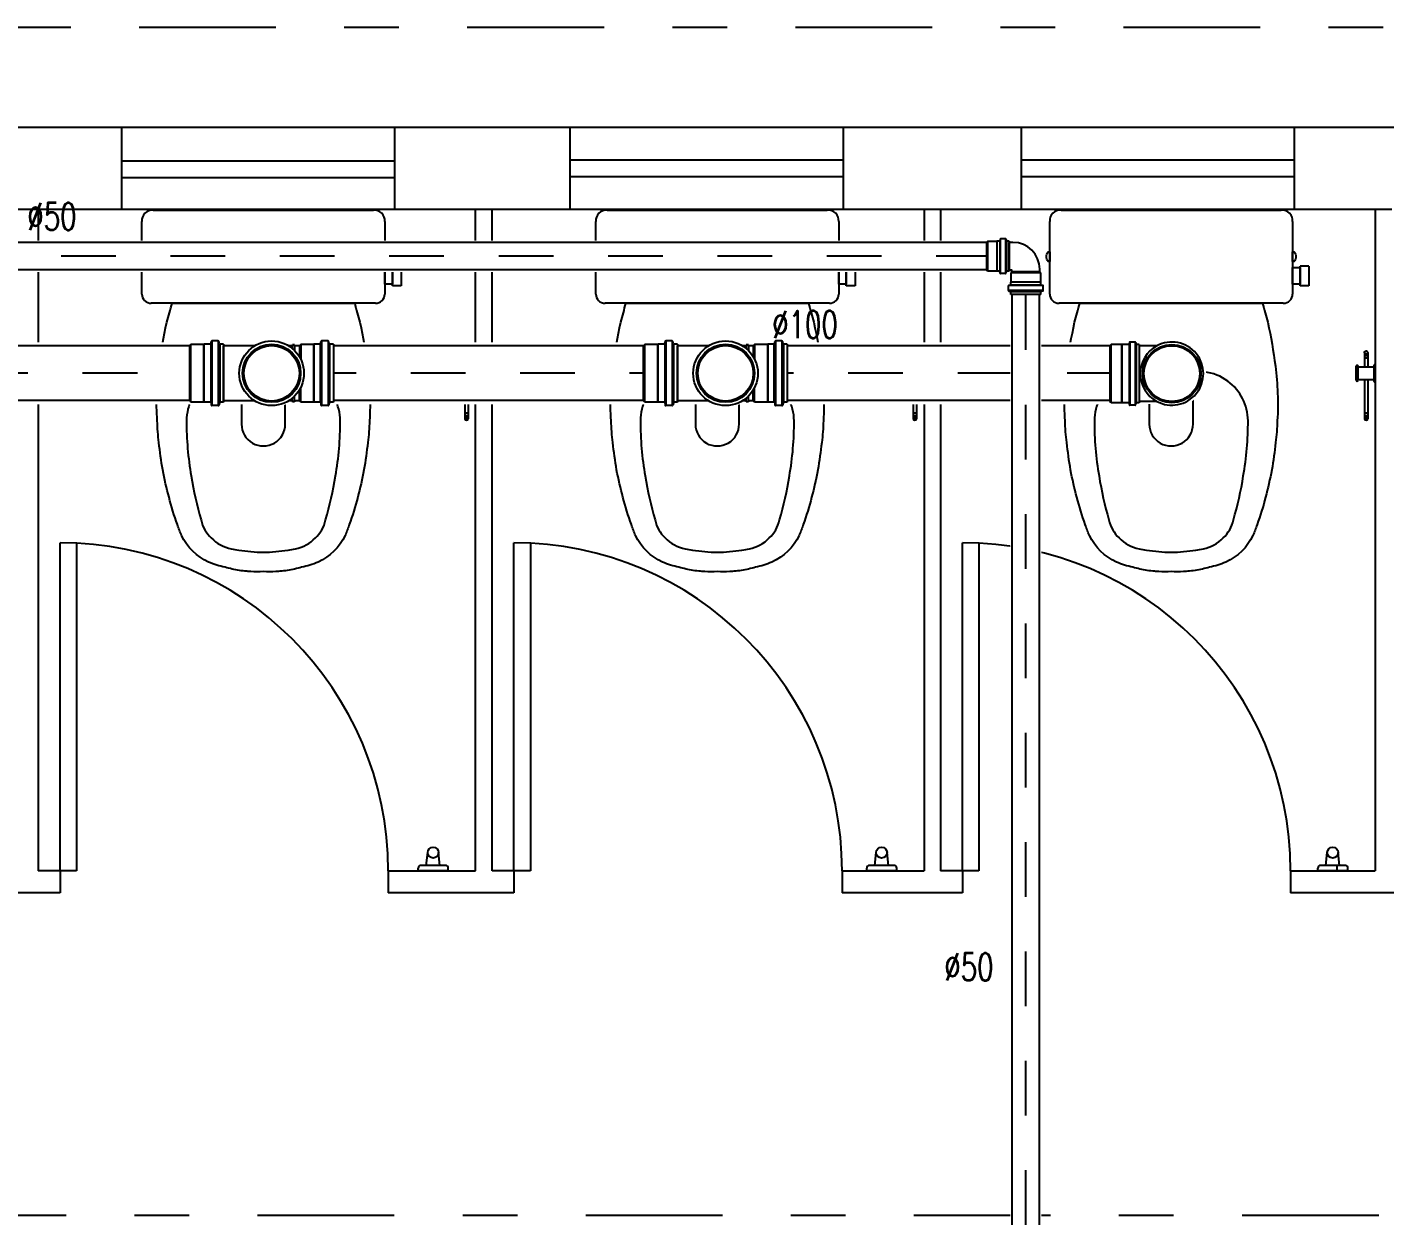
# Model space of a CAD drawing. Header units: inches. Extents: x 542787 to 543192, y 9574025 to 9574373.
# Drawn here: x 542830.586 to 542833.069, y 9574197.291 to 9574199.482 of the extents above; entities that cross this region are included whole.
import ezdxf
from ezdxf.enums import TextEntityAlignment as Align

# ---------------------------------------------------------------- set-up
doc = ezdxf.new("R2010")
doc.units = ezdxf.units.IN
doc.header["$MEASUREMENT"] = 0
for name, pattern in [('DASHDOT', [1, 0.5, -0.25, 0, -0.25]), ('DASHDOT2', [0.5, 0.25, -0.125, 0, -0.125]), ('HIDDEN2', [4.7625, 3.175, -1.5875])]:
    doc.linetypes.add(name, pattern=pattern)
for name, color, linetype in [('CERCADURA', 7, 'Continuous'), ('EIXO', 8, 'Continuous'), ('I-ARQ', 8, 'Continuous'), ('I-ESGOTO', 6, 'Continuous'), ('I-NORMO_INST', 4, 'Continuous'), ('TINTERNO', 8, 'Continuous')]:
    doc.layers.add(name, color=color, linetype=linetype)
doc.styles.add('125', font='ROMANS.SHX', dxfattribs={"width": 0.7, "height": 0.25})
doc.styles.add('25', font='ROMANS.SHX', dxfattribs={"width": 0.7, "height": 0.05})

# ---------------------------------------------------------------- blocks, each defined once
blk = doc.blocks.new('*U292')
at = {"color": 2}
blk.add_wipeout([(0, 0.0569), (4.7969, 0.0569), (4.7969, -0.0569), (0, -0.0569)], dxfattribs=at)
for p, q in [((0, 0.05), (4.7969, 0.05)), ((0, -0.05), (4.7969, -0.05))]:
    blk.add_line(p, q)
at = {"layer": 'EIXO', "linetype": 'DASHDOT', "ltscale": 0.01}
blk.add_line((0, 0), (4.7969, 0), dxfattribs=at)
blk = doc.blocks.new('*U165')
at = {"color": 2}
blk.add_wipeout([(0, 0.0285), (4.1149, 0.0285), (4.1149, -0.0285), (0, -0.0285)], dxfattribs=at)
for p, q in [((0, 0.025), (4.1149, 0.025)), ((0, -0.025), (4.1149, -0.025))]:
    blk.add_line(p, q)
at = {"layer": 'EIXO', "linetype": 'DASHDOT', "ltscale": 0.01}
blk.add_line((0, 0), (4.1149, 0), dxfattribs=at)
blk = doc.blocks.new('J90100')
at = {"color": 1, "style": '25'}
for tag, flags, p in [('MARCA', 1, (0, -0.1877)), ('QUANT.', 3, (0, -0.2718))]:
    blk.add_attdef(tag, text='', height=0.05, dxfattribs=dict(at, flags=flags)).set_placement(p, align=Align.CENTER)
at = {"color": 2}
blk.add_wipeout([(0.0824, 0.0627), (0.0824, 0.0583), (0.093, 0.0583), (0.0932, 0.058), (0.113, 0.058), (0.1131, 0.0529), (0.1131, -0.0529), (0.113, -0.058), (0.0932, -0.058), (0.093, -0.0583), (0.0824, -0.0583), (0.0824, -0.0627), (0.0614, -0.0627), (0.0614, -0.0583), (0.055, -0.0583), (0.055, -0.0558), (0.0285, -0.0558), (0.0221, -0.0586), (0.016, -0.0606), (0.0052, -0.0624), (-0.0047, -0.0625), (-0.0124, -0.0614), (-0.0226, -0.0584), (-0.0345, -0.0523), (-0.0422, -0.0463), (-0.0467, -0.0418), (-0.0518, -0.0353), (-0.0551, -0.0298), (-0.0582, -0.0233), (-0.0609, -0.0148), (-0.0622, -0.0077), (-0.0627, 0), (-0.0622, 0.0078), (-0.0608, 0.0151), (-0.0589, 0.0215), (-0.0557, 0.0287), (-0.0513, 0.0359), (-0.0444, 0.0442), (-0.0357, 0.0515), (-0.0297, 0.0551), (-0.0226, 0.0584), (-0.0159, 0.0606), (-0.0058, 0.0624), (0.0025, 0.0626), (0.0119, 0.0615), (0.0208, 0.0591), (0.0285, 0.0558), (0.055, 0.0558), (0.055, 0.0583), (0.0614, 0.0583), (0.0614, 0.0627)], dxfattribs=at)
for p, q in [((0.0273, 0.0508), (0.06, 0.0508)), ((0.06, -0.0533), (0.06, 0.0533)), ((0.06, 0.0533), (0.0644, 0.0533)), ((0.0662, 0.0569), (0.0654, 0.054)), ((0.0672, 0.0577), (0.0766, 0.0577)), ((0.0672, -0.0567), (0.0672, 0.0567)), ((0.0766, -0.0567), (0.0766, 0.0567)), ((0.0776, 0.0567), (0.0778, 0.0542)), ((0.0788, 0.0533), (0.0909, 0.0533)), ((0.0909, 0.0533), (0.0912, 0.053)), ((0.1109, 0.053), (0.0912, 0.053)), ((0.1109, 0.053), (0.1131, 0.0508)), ((0.1131, -0.0508), (0.1131, 0.0508)), ((0.0273, -0.0508), (0.06, -0.0508)), ((0.06, -0.0533), (0.0644, -0.0533)), ((0.0662, -0.0569), (0.0654, -0.054)), ((0.0672, -0.0577), (0.0766, -0.0577)), ((0.0776, -0.0567), (0.0778, -0.0542)), ((0.0788, -0.0533), (0.0909, -0.0533)), ((0.0909, -0.0533), (0.0912, -0.053)), ((0.0912, -0.053), (0.1109, -0.053)), ((0.1109, -0.053), (0.1131, -0.0508))]:
    blk.add_line(p, q)
blk.add_circle((0, 0), 0.0533)
for centre, radius, start, end in [((0, 0), 0.0577, 61.785, 298.215), ((0, 0), 0.0577, 298.215, 61.785), ((0.0644, 0.0543), 0.001, 270, 345), ((0.0672, 0.0567), 0.001, 90, 165), ((0.0766, 0.0567), 0.001, 5, 90), ((0.0788, 0.0543), 0.001, 185, 270), ((0.0644, -0.0543), 0.001, 15, 90), ((0.0672, -0.0567), 0.001, 195, 270), ((0.0766, -0.0567), 0.001, 270, 355), ((0.0788, -0.0543), 0.001, 90, 175)]:
    blk.add_arc(centre, radius, start, end)
at = {"layer": 'TINTERNO'}
for p, q in [((0.06, -0.0508), (0.06, 0.0508)), ((0.0652, -0.0533), (0.0652, 0.0533)), ((0.0779, -0.0533), (0.0779, 0.0533)), ((0.0909, 0.0533), (0.0909, -0.0533)), ((0.0912, 0.053), (0.0912, -0.053)), ((0.1109, 0.053), (0.1109, -0.053))]:
    blk.add_line(p, q, dxfattribs=at)
blk.add_circle((0, 0), 0.0511, dxfattribs=at)
at = {"color": 1, "style": '25', "flags": 1}
blk.add_attdef('DESCRICAO', text='', height=0.05, dxfattribs=at).set_placement((0, -0.1085), align=Align.CENTER)
blk = doc.blocks.new('A$C125A11A8')
for p, q in [((0, -0.0531), (0, 0.0531)), ((0, 0.0531), (0.0061, 0.0531)), ((0.0074, 0.0541), (0.0084, 0.0581)), ((0.0097, 0.0591), (0.0214, 0.0591)), ((0.0097, -0.0577), (0.0097, 0.0577)), ((0.0214, -0.0577), (0.0214, 0.0577)), ((0.023, 0.0543), (0.0227, 0.0578)), ((0.0244, 0.0531), (0.0357, 0.0531)), ((0.0244, -0.0531), (0.0244, 0.0531)), ((0.0357, -0.0531), (0.0357, 0.0531)), ((0.0357, 0.0531), (0.036, 0.0527)), ((0.036, 0.0527), (0.0597, 0.0527)), ((0.0597, 0.0527), (0.0597, 0.0255)), ((0.0597, 0.0527), (0.0621, 0.0503)), ((0.0621, 0.0503), (0.0709, 0.0503)), ((0.0709, 0.0503), (0.071, 0.0523)), ((0.0709, 0.0503), (0.0709, 0.0415)), ((0.071, 0.0523), (0.075, 0.0523)), ((0.0751, 0.0503), (0.075, 0.0523)), ((0.0751, 0.0503), (0.082, 0.0503)), ((0.0751, 0.0503), (0.0751, 0.0454)), ((0.1438, 0.0503), (0.2007, 0.0503)), ((0.2007, -0.0531), (0.2007, 0.0531)), ((0.2007, 0.0531), (0.2067, 0.0531)), ((0.208, 0.0541), (0.2091, 0.0581)), ((0.2104, 0.0591), (0.2221, 0.0591)), ((0.2104, -0.0577), (0.2104, 0.0577)), ((0.2221, -0.0577), (0.2221, 0.0577)), ((0.2237, 0.0543), (0.2234, 0.0578)), ((0.225, 0.0531), (0.2363, 0.0531)), ((0.2363, 0.0531), (0.2367, 0.0527)), ((0.2367, 0.0527), (0.2603, 0.0527)), ((0.2603, 0.0527), (0.2627, 0.0503)), ((0.2627, 0.0503), (0.2627, -0.0503)), ((0.0597, -0.0527), (0.0597, -0.0255)), ((0.0709, -0.0503), (0.0709, -0.0415)), ((0.0751, -0.0503), (0.0751, -0.0454)), ((0, -0.0531), (0.0061, -0.0531)), ((0.0074, -0.0541), (0.0084, -0.0581)), ((0.0097, -0.0591), (0.0214, -0.0591)), ((0.023, -0.0543), (0.0227, -0.0578)), ((0.0244, -0.0531), (0.0357, -0.0531)), ((0.0357, -0.0531), (0.036, -0.0527)), ((0.036, -0.0527), (0.0597, -0.0527)), ((0.0597, -0.0527), (0.0621, -0.0503)), ((0.0621, -0.0503), (0.0709, -0.0503)), ((0.0709, -0.0503), (0.071, -0.0523)), ((0.071, -0.0523), (0.075, -0.0523)), ((0.0751, -0.0503), (0.075, -0.0523)), ((0.0751, -0.0503), (0.082, -0.0503)), ((0.1438, -0.0503), (0.2007, -0.0503)), ((0.2007, -0.0531), (0.2067, -0.0531)), ((0.208, -0.0541), (0.2091, -0.0581)), ((0.2104, -0.0591), (0.2221, -0.0591)), ((0.2237, -0.0543), (0.2234, -0.0578)), ((0.225, -0.0531), (0.2363, -0.0531)), ((0.2363, -0.0531), (0.2367, -0.0527)), ((0.2367, -0.0527), (0.2603, -0.0527)), ((0.2603, -0.0527), (0.2627, -0.0503))]:
    blk.add_line(p, q)
at = {"color": 8}
for p, q in [((0.0071, -0.0531), (0.0071, 0.0531)), ((0.0231, -0.0531), (0.0231, 0.0531)), ((0.036, -0.0527), (0.036, 0.0527)), ((0.0621, 0.0503), (0.0621, 0.03)), ((0.2007, 0.0503), (0.2007, -0.0503)), ((0.2007, 0.0503), (0.2007, -0.0503)), ((0.2078, -0.0531), (0.2078, 0.0531)), ((0.2238, -0.0531), (0.2238, 0.0531)), ((0.2363, 0.0531), (0.2363, -0.0531)), ((0.2367, 0.0527), (0.2367, -0.0527)), ((0.2603, 0.0527), (0.2603, -0.0527)), ((0.0621, -0.0503), (0.0621, -0.03))]:
    blk.add_line(p, q, dxfattribs=at)
for radius in [0.0591, 0.0507]:
    blk.add_circle((0.1129, 0), radius)
blk.add_circle((0.1129, 0), 0.0531, dxfattribs=at)
for centre, start, end in [((0.0061, 0.0544), 270, 345), ((0.0097, 0.0577), 90, 165), ((0.0214, 0.0577), 5, 90), ((0.0244, 0.0544), 185, 270), ((0.2067, 0.0544), 270, 345), ((0.2104, 0.0577), 90, 165), ((0.2221, 0.0577), 5, 90), ((0.225, 0.0544), 185, 270), ((0.0061, -0.0544), 15, 90), ((0.0097, -0.0577), 195, 270), ((0.0214, -0.0577), 270, 355), ((0.0244, -0.0544), 90, 175), ((0.2067, -0.0544), 15, 90), ((0.2104, -0.0577), 195, 270), ((0.2221, -0.0577), 270, 355), ((0.225, -0.0544), 90, 175)]:
    blk.add_arc(centre, 0.00133, start, end)
blk = doc.blocks.new('te100100')
at = {"color": 2}
blk.add_wipeout([(0.1503, -0.0577), (0.1267, -0.0577), (0.1263, -0.058), (0.116, -0.058), (0.1159, -0.0588), (0.1103, -0.064), (0.0986, -0.064), (0.0931, -0.0598), (0.0926, -0.058), (0.0845, -0.058), (0.0845, -0.0553), (0.0333, -0.0553), (0.0015, -0.0653), (-0.0327, -0.0553), (-0.0329, -0.0573), (-0.0447, -0.0573), (-0.0449, -0.0553), (-0.0479, -0.0553), (-0.0503, -0.0577), (-0.074, -0.0577), (-0.0743, -0.058), (-0.0847, -0.058), (-0.0848, -0.0588), (-0.0904, -0.064), (-0.1021, -0.064), (-0.1075, -0.0598), (-0.108, -0.058), (-0.1118, -0.058), (-0.1118, 0.0568), (-0.108, 0.0568), (-0.1075, 0.0586), (-0.1021, 0.0628), (-0.0904, 0.0628), (-0.0848, 0.0576), (-0.0847, 0.0568), (-0.0743, 0.0568), (-0.074, 0.0565), (-0.0503, 0.0565), (-0.0479, 0.0541), (-0.0449, 0.0541), (-0.0447, 0.0561), (-0.0329, 0.0561), (-0.0327, 0.0541), (0.0001, 0.0633), (0.0333, 0.0541), (0.0845, 0.0541), (0.0845, 0.0568), (0.0926, 0.0568), (0.0931, 0.0586), (0.0986, 0.0628), (0.1103, 0.0628), (0.1159, 0.0576), (0.116, 0.0568), (0.1263, 0.0568), (0.1267, 0.0565), (0.1503, 0.0565), (0.1509, 0.0515), (0.1509, -0.0527)], dxfattribs=at)
blk.add_blockref('A$C125A11A8', (-0.1118, -0.0006), dxfattribs=at)
blk = doc.blocks.new('*U221')
at = {"color": 1, "style": '25'}
for tag, flags, p in [('DESCRICAO', 1, (0, -0.1085)), ('MARCA', 1, (0, -0.1877)), ('QUANT.', 3, (0, -0.2718))]:
    blk.add_attdef(tag, text='', height=0.05, dxfattribs=dict(at, flags=flags)).set_placement(p, align=Align.CENTER)
at = {"color": 2}
blk.add_wipeout([(0.049, 0.034), (0.0494, 0.0295), (0.0554, 0.0295), (0.0554, 0.0293), (0.0709, 0.0293), (0.0718, 0.0262), (0.0718, -0.0262), (0.0709, -0.0293), (0.0541, -0.0293), (0.0539, -0.0295), (0.0494, -0.0295), (0.049, -0.034), (0.035, -0.034), (0.0338, -0.0295), (0.0281, -0.0295), (0.0281, -0.0275), (0.0235, -0.0275), (0.0141, -0.0266), (0.0037, -0.0235), (-0.0028, -0.0202), (-0.011, -0.014), (-0.0153, -0.0095), (-0.0193, -0.0042), (-0.0218, 0.0001), (-0.0244, 0.0059), (-0.026, 0.0113), (-0.0273, 0.019), (-0.0275, 0.0235), (-0.0275, 0.0276), (-0.0293, 0.0294), (-0.0293, 0.0462), (-0.0295, 0.0464), (-0.0295, 0.0509), (-0.034, 0.0513), (-0.034, 0.0653), (-0.0295, 0.0665), (-0.0295, 0.07), (0.0295, 0.07), (0.0295, 0.0665), (0.034, 0.0653), (0.034, 0.0513), (0.0295, 0.0509), (0.0295, 0.0449), (0.0293, 0.0449), (0.0293, 0.0295), (0.0338, 0.0295), (0.035, 0.034)], dxfattribs=at)
for p, q in [((-0.0318, 0.0629), (-0.0318, 0.0542)), ((-0.0311, 0.0639), (-0.0281, 0.0647)), ((-0.0309, 0.0532), (-0.0283, 0.0529)), ((-0.0308, 0.0629), (0.0308, 0.0629)), ((-0.0308, 0.0534), (0.0308, 0.0534)), ((-0.0274, 0.07), (0.0273, 0.07)), ((-0.0274, 0.07), (-0.0274, 0.0656)), ((-0.0274, 0.0519), (-0.0274, 0.0473)), ((0.0273, 0.07), (0.0273, 0.0656)), ((0.0273, 0.0519), (0.0273, 0.0473)), ((0.0311, 0.0639), (0.0281, 0.0647)), ((0.0309, 0.0532), (0.0283, 0.0529)), ((0.0318, 0.0629), (0.0318, 0.0542)), ((-0.0274, 0.0473), (-0.0272, 0.0471)), ((-0.0272, 0.0471), (-0.0272, 0.0303)), ((-0.0272, 0.0471), (0.0271, 0.0471)), ((-0.0272, 0.0303), (-0.0254, 0.0285)), ((-0.0272, 0.0303), (0.0271, 0.0303)), ((-0.0254, 0.0285), (-0.0254, 0.0235)), ((0.0271, 0.0303), (0.0253, 0.0285)), ((0.0253, 0.0285), (0.0253, 0.0263)), ((0.0263, 0.0253), (0.0303, 0.0253)), ((0.0273, 0.0473), (0.0271, 0.0471)), ((0.0271, 0.0471), (0.0271, 0.0303)), ((0.0303, -0.0274), (0.0303, 0.0273)), ((0.0303, 0.0273), (0.0347, 0.0273)), ((0.0364, 0.0311), (0.0356, 0.0281)), ((0.0374, 0.0318), (0.0461, 0.0318)), ((0.0374, -0.0308), (0.0374, 0.0308)), ((0.0469, -0.0308), (0.0469, 0.0308)), ((0.0471, 0.0309), (0.0474, 0.0283)), ((0.0484, 0.0273), (0.053, 0.0273)), ((0.053, 0.0273), (0.0532, 0.0271)), ((0.0532, -0.0272), (0.0532, 0.0271)), ((0.0532, 0.0271), (0.07, 0.0271)), ((0.07, -0.0272), (0.07, 0.0271)), ((0.07, 0.0271), (0.0718, 0.0253)), ((0.0235, -0.0254), (0.0303, -0.0254)), ((0.0303, -0.0274), (0.0347, -0.0274)), ((0.0364, -0.0311), (0.0356, -0.0281)), ((0.0374, -0.0318), (0.0461, -0.0318)), ((0.0471, -0.0309), (0.0474, -0.0283)), ((0.0484, -0.0274), (0.053, -0.0274)), ((0.053, -0.0274), (0.0532, -0.0272)), ((0.0532, -0.0272), (0.07, -0.0272)), ((0.07, -0.0272), (0.0718, -0.0254))]:
    blk.add_line(p, q)
at = {"color": 8}
for p, q in [((-0.0274, 0.0649), (0.0273, 0.0649)), ((-0.0274, 0.0529), (0.0273, 0.0529)), ((-0.0274, 0.0473), (0.0273, 0.0473)), ((-0.0254, 0.0285), (0.0253, 0.0285)), ((0.0303, 0.0253), (0.0303, -0.0254)), ((0.0354, -0.0274), (0.0354, 0.0273)), ((0.0474, -0.0274), (0.0474, 0.0273)), ((0.053, -0.0274), (0.053, 0.0273)), ((0.0718, -0.0254), (0.0718, 0.0253))]:
    blk.add_line(p, q, dxfattribs=at)
for centre, radius, start, end in [((-0.0308, 0.0629), 0.001, 105, 180), ((-0.0308, 0.0542), 0.001, 180, 265), ((-0.0284, 0.0519), 0.001, 360, 85), ((-0.0284, 0.0656), 0.001, 285, 360), ((0.0283, 0.0656), 0.001, 180, 255), ((0.0283, 0.0519), 0.001, 95, 180), ((0.0308, 0.0542), 0.001, 275, 360), ((0.0308, 0.0629), 0.001, 360, 75), ((0.0263, 0.0263), 0.001, 180, 270), ((0.0347, 0.0283), 0.001, 270, 345), ((0.0374, 0.0308), 0.001, 90, 165), ((0.0461, 0.0308), 0.001, 5, 90), ((0.0484, 0.0283), 0.001, 185, 270), ((0.0235, 0.0235), 0.0489, 180, 270), ((0.0347, -0.0284), 0.001, 15, 90), ((0.0374, -0.0308), 0.001, 195, 270), ((0.0461, -0.0308), 0.001, 270, 355), ((0.0484, -0.0284), 0.001, 90, 175)]:
    blk.add_arc(centre, radius, start, end)
blk = doc.blocks.new('*U294')
at = {"color": 2}
blk.add_wipeout([(0.0285, 0), (0.0285, -1.6996), (-0.0285, -1.6996), (-0.0285, 0)], dxfattribs=at)
for p, q in [((-0.025, 0), (-0.025, -1.6996)), ((0.025, 0), (0.025, -1.6996))]:
    blk.add_line(p, q)
at = {"layer": 'EIXO', "linetype": 'DASHDOT', "ltscale": 0.01}
blk.add_line((0, 0), (0, -1.6996), dxfattribs=at)

msp = doc.modelspace()

# ---------------------------------------------------------------- linework, layer by layer
at = {"layer": 'I-ARQ'}
for p, q in [((542828.1815, 9574199.2986), (542834.1265, 9574199.2986)), ((542828.1815, 9574199.2986), (542834.1265, 9574199.2986)), ((542828.1815, 9574199.1486), (542833.0815, 9574199.1486)), ((542828.1815, 9574199.1486), (542833.0815, 9574199.1486)), ((542830.6065, 9574199.1486), (542830.6065, 9574197.9386)), ((542830.8171, 9574199.1468), (542831.2195, 9574199.1468)), ((542831.4065, 9574197.9386), (542831.4065, 9574199.1468)), ((542831.4365, 9574197.9386), (542831.4365, 9574199.1468)), ((542831.6471, 9574199.1468), (542832.0495, 9574199.1468)), ((542832.2265, 9574199.1486), (542832.2265, 9574197.9386)), ((542832.2565, 9574199.1486), (542832.2565, 9574197.9386)), ((542832.4771, 9574199.1468), (542832.8795, 9574199.1468)), ((542833.0515, 9574199.1486), (542833.0515, 9574197.9386)), ((542830.7963, 9574198.9935), (542830.7963, 9574199.126)), ((542831.2403, 9574199.126), (542831.2403, 9574198.9935)), ((542831.6263, 9574198.9935), (542831.6263, 9574199.126)), ((542832.0703, 9574199.126), (542832.0703, 9574198.9935)), ((542832.4563, 9574198.9935), (542832.4563, 9574199.126)), ((542832.9003, 9574199.126), (542832.9003, 9574198.9935)), ((542831.2233, 9574198.9768), (542830.8133, 9574198.9768)), ((542832.0533, 9574198.9768), (542831.6433, 9574198.9768)), ((542832.8833, 9574198.9768), (542832.4733, 9574198.9768)), ((542831.3867, 9574198.8864), (542831.3867, 9574198.8602)), ((542831.3927, 9574198.8864), (542831.3927, 9574198.8602)), ((542832.2067, 9574198.8864), (542832.2067, 9574198.8602)), ((542832.2127, 9574198.8864), (542832.2127, 9574198.8602)), ((542833.0317, 9574198.8864), (542833.0317, 9574198.8602)), ((542833.0377, 9574198.8864), (542833.0377, 9574198.8602)), ((542831.3715, 9574198.8357), (542831.3715, 9574198.8616)), ((542831.375, 9574198.8357), (542831.375, 9574198.8616)), ((542831.3927, 9574198.8825), (542831.3867, 9574198.8825)), ((542831.3927, 9574198.8804), (542831.3867, 9574198.8804)), ((542831.3927, 9574198.8764), (542831.3867, 9574198.8764)), ((542831.4044, 9574198.8337), (542831.4044, 9574198.8636)), ((542832.1915, 9574198.8357), (542832.1915, 9574198.8616)), ((542832.195, 9574198.8357), (542832.195, 9574198.8616)), ((542832.2127, 9574198.8825), (542832.2067, 9574198.8825)), ((542832.2127, 9574198.8804), (542832.2067, 9574198.8804)), ((542832.2127, 9574198.8764), (542832.2067, 9574198.8764)), ((542832.2244, 9574198.8337), (542832.2244, 9574198.8636)), ((542833.0165, 9574198.8357), (542833.0165, 9574198.8616)), ((542833.02, 9574198.8357), (542833.02, 9574198.8616)), ((542833.0377, 9574198.8825), (542833.0317, 9574198.8825)), ((542833.0377, 9574198.8804), (542833.0317, 9574198.8804)), ((542833.0377, 9574198.8764), (542833.0317, 9574198.8764)), ((542833.0494, 9574198.8337), (542833.0494, 9574198.8636)), ((542831.375, 9574198.8602), (542831.4044, 9574198.8602)), ((542831.375, 9574198.8371), (542831.4044, 9574198.8371)), ((542831.3867, 9574198.8371), (542831.3867, 9574198.7656)), ((542831.3927, 9574198.8371), (542831.3927, 9574198.7656)), ((542832.195, 9574198.8602), (542832.2244, 9574198.8602)), ((542832.195, 9574198.8371), (542832.2244, 9574198.8371)), ((542832.2067, 9574198.8371), (542832.2067, 9574198.7656)), ((542832.2127, 9574198.8371), (542832.2127, 9574198.7656)), ((542833.02, 9574198.8602), (542833.0494, 9574198.8602)), ((542833.02, 9574198.8371), (542833.0494, 9574198.8371)), ((542833.0317, 9574198.8371), (542833.0317, 9574198.7656)), ((542833.0377, 9574198.8371), (542833.0377, 9574198.7656)), ((542831.3927, 9574198.7756), (542831.3867, 9574198.7756)), ((542831.3927, 9574198.7706), (542831.3867, 9574198.7706)), ((542831.3927, 9574198.7673), (542831.3867, 9574198.7673)), ((542831.3926, 9574198.7648), (542831.3868, 9574198.7648)), ((542832.2127, 9574198.7756), (542832.2067, 9574198.7756)), ((542832.2127, 9574198.7706), (542832.2067, 9574198.7706)), ((542832.2127, 9574198.7673), (542832.2067, 9574198.7673)), ((542832.2126, 9574198.7648), (542832.2068, 9574198.7648)), ((542833.0377, 9574198.7756), (542833.0317, 9574198.7756)), ((542833.0377, 9574198.7706), (542833.0317, 9574198.7706)), ((542833.0377, 9574198.7673), (542833.0317, 9574198.7673)), ((542833.0376, 9574198.7648), (542833.0318, 9574198.7648)), ((542830.6465, 9574197.9386), (542830.6465, 9574198.5386)), ((542830.6765, 9574198.5386), (542830.6765, 9574197.9386)), ((542831.4765, 9574197.9386), (542831.4765, 9574198.5386)), ((542831.5065, 9574198.5386), (542831.5065, 9574197.9386)), ((542832.2965, 9574197.9386), (542832.2965, 9574198.5386)), ((542832.3265, 9574198.5386), (542832.3265, 9574197.9386)), ((542831.3163, 9574197.9486), (542831.3188, 9574197.9721)), ((542831.3413, 9574197.9486), (542831.3388, 9574197.9721)), ((542832.1363, 9574197.9486), (542832.1388, 9574197.9721)), ((542832.1613, 9574197.9486), (542832.1588, 9574197.9721)), ((542832.9613, 9574197.9486), (542832.9638, 9574197.9721)), ((542832.9863, 9574197.9486), (542832.9838, 9574197.9721)), ((542831.3016, 9574197.9386), (542831.3016, 9574197.9436)), ((542831.3514, 9574197.9486), (542831.3066, 9574197.9486)), ((542831.3564, 9574197.9386), (542831.3564, 9574197.9436)), ((542832.1216, 9574197.9386), (542832.1216, 9574197.9436)), ((542832.1714, 9574197.9486), (542832.1266, 9574197.9486)), ((542832.1764, 9574197.9386), (542832.1764, 9574197.9436)), ((542832.9466, 9574197.9386), (542832.9466, 9574197.9436)), ((542832.9964, 9574197.9486), (542832.9516, 9574197.9486)), ((542832.9815, 9574197.9386), (542832.9815, 9574197.9486)), ((542833.0014, 9574197.9386), (542833.0014, 9574197.9436)), ((542830.6465, 9574197.9386), (542830.6065, 9574197.9386)), ((542830.6465, 9574197.9386), (542830.6465, 9574197.8986)), ((542830.6765, 9574197.9386), (542830.6465, 9574197.9386)), ((542831.2465, 9574197.9386), (542831.4065, 9574197.9386)), ((542831.2465, 9574197.9386), (542831.2465, 9574197.8986)), ((542831.3564, 9574197.9386), (542831.3016, 9574197.9386)), ((542831.4765, 9574197.9386), (542831.4365, 9574197.9386)), ((542831.4765, 9574197.9386), (542831.4765, 9574197.8986)), ((542831.5065, 9574197.9386), (542831.4765, 9574197.9386)), ((542832.0765, 9574197.9386), (542832.2265, 9574197.9386)), ((542832.0765, 9574197.9386), (542832.0765, 9574197.8986)), ((542832.1764, 9574197.9386), (542832.1216, 9574197.9386)), ((542832.2965, 9574197.9386), (542832.2565, 9574197.9386)), ((542832.2965, 9574197.9386), (542832.2965, 9574197.8986)), ((542832.3265, 9574197.9386), (542832.2965, 9574197.9386)), ((542832.8965, 9574197.9386), (542833.0515, 9574197.9386)), ((542832.8965, 9574197.9386), (542832.8965, 9574197.8986)), ((542833.0014, 9574197.9386), (542832.9466, 9574197.9386)), ((542830.6465, 9574197.8986), (542830.4265, 9574197.8986)), ((542831.4065, 9574197.8986), (542831.2465, 9574197.8986)), ((542831.4765, 9574197.8986), (542831.2565, 9574197.8986)), ((542832.2365, 9574197.8986), (542832.0765, 9574197.8986)), ((542832.2965, 9574197.8986), (542832.0765, 9574197.8986)), ((542833.0565, 9574197.8986), (542832.8965, 9574197.8986)), ((542833.1215, 9574197.8986), (542832.9015, 9574197.8986))]:
    msp.add_line(p, q, dxfattribs=at)
at = {"layer": 'I-ARQ', "linetype": 'HIDDEN2'}
for p, q in [((542830.759, 9574199.2986), (542830.759, 9574199.1486)), ((542830.759, 9574199.2968), (542830.759, 9574199.1468)), ((542831.259, 9574199.1468), (542831.259, 9574199.2968)), ((542831.259, 9574199.1468), (542831.259, 9574199.2968)), ((542831.579, 9574199.2986), (542831.579, 9574199.1486)), ((542831.579, 9574199.2986), (542831.579, 9574199.1486)), ((542832.079, 9574199.1486), (542832.079, 9574199.2986)), ((542832.079, 9574199.1486), (542832.079, 9574199.2986)), ((542832.404, 9574199.2986), (542832.404, 9574199.1486)), ((542832.404, 9574199.2986), (542832.404, 9574199.1486)), ((542832.904, 9574199.1486), (542832.904, 9574199.2986)), ((542832.904, 9574199.1486), (542832.904, 9574199.2986)), ((542831.259, 9574199.2368), (542830.759, 9574199.2368)), ((542831.259, 9574199.2368), (542830.759, 9574199.2368)), ((542832.079, 9574199.2386), (542831.579, 9574199.2386)), ((542832.079, 9574199.2386), (542831.579, 9574199.2386)), ((542832.904, 9574199.2386), (542832.404, 9574199.2386)), ((542832.904, 9574199.2386), (542832.404, 9574199.2386)), ((542830.759, 9574199.2068), (542831.259, 9574199.2068)), ((542830.759, 9574199.2068), (542831.259, 9574199.2068)), ((542831.579, 9574199.2086), (542832.079, 9574199.2086)), ((542831.579, 9574199.2086), (542832.079, 9574199.2086)), ((542832.404, 9574199.2086), (542832.904, 9574199.2086)), ((542832.404, 9574199.2086), (542832.904, 9574199.2086))]:
    msp.add_line(p, q, dxfattribs=at)
at = {"layer": 'I-ARQ', "linetype": 'ByBlock'}
for p, q in [((542831.2703, 9574199.0448), (542831.2543, 9574199.0448)), ((542831.2543, 9574199.0088), (542831.2543, 9574199.0448)), ((542831.2703, 9574199.0448), (542831.2703, 9574199.0088)), ((542832.1003, 9574199.0448), (542832.0843, 9574199.0448)), ((542832.0843, 9574199.0088), (542832.0843, 9574199.0448)), ((542832.1003, 9574199.0448), (542832.1003, 9574199.0088)), ((542832.9303, 9574199.0448), (542832.9143, 9574199.0448)), ((542832.9143, 9574199.0088), (542832.9143, 9574199.0448)), ((542832.9303, 9574199.0448), (542832.9303, 9574199.0088)), ((542831.2703, 9574199.0088), (542831.2543, 9574199.0088)), ((542832.1003, 9574199.0088), (542832.0843, 9574199.0088)), ((542832.9303, 9574199.0088), (542832.9143, 9574199.0088))]:
    msp.add_line(p, q, dxfattribs=at)
for points in [[(542830.7963, 9574199.0708), (542830.7963, 9574199.0528), (542830.7934, 9574199.0528, -0.197763), (542830.7932, 9574199.0529, -0.161404), (542830.7903, 9574199.0619, -0.158802), (542830.7932, 9574199.0707, -0.197763), (542830.7934, 9574199.0708)], [(542831.2432, 9574199.0708, -0.197763), (542831.2434, 9574199.0707, -0.15883), (542831.2463, 9574199.0619, -0.161377), (542831.2434, 9574199.0529, -0.197763), (542831.2432, 9574199.0528), (542831.2403, 9574199.0528), (542831.2403, 9574199.0708)], [(542831.6263, 9574199.0708), (542831.6263, 9574199.0528), (542831.6234, 9574199.0528, -0.197763), (542831.6232, 9574199.0529, -0.161404), (542831.6203, 9574199.0619, -0.158802), (542831.6232, 9574199.0707, -0.197763), (542831.6234, 9574199.0708)], [(542832.0732, 9574199.0708, -0.197763), (542832.0734, 9574199.0707, -0.15883), (542832.0763, 9574199.0619, -0.161377), (542832.0734, 9574199.0529, -0.197763), (542832.0732, 9574199.0528), (542832.0703, 9574199.0528), (542832.0703, 9574199.0708)], [(542832.4563, 9574199.0708), (542832.4563, 9574199.0528), (542832.4534, 9574199.0528, -0.197763), (542832.4532, 9574199.0529, -0.161404), (542832.4503, 9574199.0619, -0.158802), (542832.4532, 9574199.0707, -0.197763), (542832.4534, 9574199.0708)], [(542832.9032, 9574199.0708, -0.197763), (542832.9034, 9574199.0707, -0.15883), (542832.9063, 9574199.0619, -0.161377), (542832.9034, 9574199.0529, -0.197763), (542832.9032, 9574199.0528), (542832.9003, 9574199.0528), (542832.9003, 9574199.0708)]]:
    msp.add_lwpolyline(points, format="xyb", close=True, dxfattribs=at)
for points in [[(542831.2543, 9574199.0423), (542831.2543, 9574199.0113), (542831.2403, 9574199.0113), (542831.2403, 9574199.0423)], [(542832.0843, 9574199.0423), (542832.0843, 9574199.0113), (542832.0703, 9574199.0113), (542832.0703, 9574199.0423)], [(542832.9143, 9574199.0423), (542832.9143, 9574199.0113), (542832.9003, 9574199.0113), (542832.9003, 9574199.0423)]]:
    msp.add_lwpolyline(points, close=True, dxfattribs=at)
at = {"layer": 'I-ARQ'}
for points in [[(542831.1853, 9574198.9768, 0.003882), (542831.1948, 9574198.9418, -0.024258), (542831.2088, 9574198.8618, -0.02486), (542831.2128, 9574198.8118, -0.033324), (542831.2123, 9574198.7618, -0.02486), (542831.2093, 9574198.7218, -0.012268), (542831.2023, 9574198.6718, -0.015806), (542831.1908, 9574198.6218, -0.026699), (542831.1753, 9574198.5718, -0.021919), (542831.1678, 9574198.5518, -0.174675), (542831.1183, 9574198.5033, -0.045452), (542831.0883, 9574198.4938, -0.022856), (542831.0754, 9574198.4906, -0.041289), (542831.0487, 9574198.4866, -0.039166), (542831.043, 9574198.4862, -0.012899), (542831.0411, 9574198.4862, -0.04333), (542831.0183, 9574198.4858, -0.04333), (542830.9955, 9574198.4862, -0.052091), (542830.9879, 9574198.4866, -0.041289), (542830.9612, 9574198.4906, -0.022856), (542830.9483, 9574198.4938, -0.045452), (542830.9183, 9574198.5033, -0.174675), (542830.8688, 9574198.5518, -0.021919), (542830.8613, 9574198.5718, -0.026699), (542830.8458, 9574198.6218, -0.015806), (542830.8343, 9574198.6718, -0.012268), (542830.8273, 9574198.7218, -0.02486), (542830.8243, 9574198.7618, -0.033324), (542830.8238, 9574198.8118, -0.02486), (542830.8278, 9574198.8618, -0.024258), (542830.8418, 9574198.9418, 0.003882), (542830.8513, 9574198.9768)], [(542832.0153, 9574198.9768, 0.003882), (542832.0248, 9574198.9418, -0.024258), (542832.0388, 9574198.8618, -0.02486), (542832.0428, 9574198.8118, -0.033324), (542832.0423, 9574198.7618, -0.02486), (542832.0393, 9574198.7218, -0.012268), (542832.0323, 9574198.6718, -0.015806), (542832.0208, 9574198.6218, -0.026699), (542832.0053, 9574198.5718, -0.021919), (542831.9978, 9574198.5518, -0.174675), (542831.9483, 9574198.5033, -0.045452), (542831.9183, 9574198.4938, -0.022856), (542831.9054, 9574198.4906, -0.041289), (542831.8787, 9574198.4866, -0.039166), (542831.873, 9574198.4862, -0.012899), (542831.8711, 9574198.4862, -0.04333), (542831.8483, 9574198.4858, -0.04333), (542831.8255, 9574198.4862, -0.052091), (542831.8179, 9574198.4866, -0.041289), (542831.7912, 9574198.4906, -0.022856), (542831.7783, 9574198.4938, -0.045452), (542831.7483, 9574198.5033, -0.174675), (542831.6988, 9574198.5518, -0.021919), (542831.6913, 9574198.5718, -0.026699), (542831.6758, 9574198.6218, -0.015806), (542831.6643, 9574198.6718, -0.012268), (542831.6573, 9574198.7218, -0.02486), (542831.6543, 9574198.7618, -0.033324), (542831.6538, 9574198.8118, -0.02486), (542831.6578, 9574198.8618, -0.024258), (542831.6718, 9574198.9418, 0.003882), (542831.6813, 9574198.9768)], [(542832.8453, 9574198.9768, 0.003882), (542832.8548, 9574198.9418, -0.024258), (542832.8688, 9574198.8618, -0.02486), (542832.8728, 9574198.8118, -0.033324), (542832.8723, 9574198.7618, -0.02486), (542832.8693, 9574198.7218, -0.012268), (542832.8623, 9574198.6718, -0.015806), (542832.8508, 9574198.6218, -0.026699), (542832.8353, 9574198.5718, -0.021919), (542832.8278, 9574198.5518, -0.174675), (542832.7783, 9574198.5033, -0.045452), (542832.7483, 9574198.4938, -0.022856), (542832.7354, 9574198.4906, -0.041289), (542832.7087, 9574198.4866, -0.039166), (542832.703, 9574198.4862, -0.012899), (542832.7011, 9574198.4862, -0.04333), (542832.6783, 9574198.4858, -0.04333), (542832.6555, 9574198.4862, -0.052091), (542832.6479, 9574198.4866, -0.041289), (542832.6212, 9574198.4906, -0.022856), (542832.6083, 9574198.4938, -0.045452), (542832.5783, 9574198.5033, -0.174675), (542832.5288, 9574198.5518, -0.021919), (542832.5213, 9574198.5718, -0.026699), (542832.5058, 9574198.6218, -0.015806), (542832.4943, 9574198.6718, -0.012268), (542832.4873, 9574198.7218, -0.02486), (542832.4843, 9574198.7618, -0.033324), (542832.4838, 9574198.8118, -0.02486), (542832.4878, 9574198.8618, -0.024258), (542832.5018, 9574198.9418, 0.003882), (542832.5113, 9574198.9768)], [(542830.9147, 9574198.8341, 0.234638), (542830.8778, 9574198.7618, 0.044666), (542830.8864, 9574198.6608, 0.031515), (542830.9045, 9574198.5803, 0.151063), (542830.9231, 9574198.5475, 0.148094), (542830.9596, 9574198.5275, 0.031073), (542830.9732, 9574198.5254, 0.035055), (542831.0183, 9574198.5213, 0.035055), (542831.0635, 9574198.5254, 0.031073), (542831.0771, 9574198.5275, 0.148094), (542831.1135, 9574198.5475, 0.151063), (542831.1321, 9574198.5803, 0.031515), (542831.1502, 9574198.6608, 0.044666), (542831.1588, 9574198.7618, 0.234638), (542831.1219, 9574198.8341, 0.129345), (542831.0792, 9574198.8512, 0.041331), (542831.0183, 9574198.8558, 0.041331), (542830.9575, 9574198.8512, 0.129345)], [(542831.7447, 9574198.8341, 0.234638), (542831.7078, 9574198.7618, 0.044666), (542831.7164, 9574198.6608, 0.031515), (542831.7345, 9574198.5803, 0.151063), (542831.7531, 9574198.5475, 0.148094), (542831.7896, 9574198.5275, 0.031073), (542831.8032, 9574198.5254, 0.035055), (542831.8483, 9574198.5213, 0.035055), (542831.8935, 9574198.5254, 0.031073), (542831.9071, 9574198.5275, 0.148094), (542831.9435, 9574198.5475, 0.151063), (542831.9621, 9574198.5803, 0.031515), (542831.9802, 9574198.6608, 0.044666), (542831.9888, 9574198.7618, 0.234638), (542831.9519, 9574198.8341, 0.129345), (542831.9092, 9574198.8512, 0.041331), (542831.8483, 9574198.8558, 0.041331), (542831.7875, 9574198.8512, 0.129345)], [(542832.5747, 9574198.8341, 0.234638), (542832.5378, 9574198.7618, 0.044666), (542832.5464, 9574198.6608, 0.031515), (542832.5645, 9574198.5803, 0.151063), (542832.5831, 9574198.5475, 0.148094), (542832.6196, 9574198.5275, 0.031073), (542832.6332, 9574198.5254, 0.035055), (542832.6783, 9574198.5213, 0.035055), (542832.7235, 9574198.5254, 0.031073), (542832.7371, 9574198.5275, 0.148094), (542832.7735, 9574198.5475, 0.151063), (542832.7921, 9574198.5803, 0.031515), (542832.8102, 9574198.6608, 0.044666), (542832.8188, 9574198.7618, 0.234638), (542832.7819, 9574198.8341, 0.129345), (542832.7392, 9574198.8512, 0.041331), (542832.6783, 9574198.8558, 0.041331), (542832.6175, 9574198.8512, 0.129345)]]:
    msp.add_lwpolyline(points, format="xyb", close=True, dxfattribs=at)
at = {"layer": 'I-ARQ', "linetype": 'ByBlock'}
for points in [[(542830.9783, 9574198.8208), (542830.9783, 9574198.7556, 1.002091), (542831.0583, 9574198.7558), (542831.0583, 9574198.8208, 0.054282), (542831.0183, 9574198.8251, 0.054282), (542830.9783, 9574198.8208, -1.56536)], [(542831.8083, 9574198.8208), (542831.8083, 9574198.7556, 1.002091), (542831.8883, 9574198.7558), (542831.8883, 9574198.8208, 0.054282), (542831.8483, 9574198.8251, 0.054282), (542831.8083, 9574198.8208, -1.56536)], [(542832.6383, 9574198.8208), (542832.6383, 9574198.7556, 1.002091), (542832.7183, 9574198.7558), (542832.7183, 9574198.8208, 0.054282), (542832.6783, 9574198.8251, 0.054282), (542832.6383, 9574198.8208, -1.56536)]]:
    msp.add_lwpolyline(points, format="xyb", dxfattribs=at)
at = {"layer": 'I-ARQ'}
for centre, radius in [((542831.3897, 9574198.8864), 0.003), ((542832.2097, 9574198.8864), 0.003), ((542833.0347, 9574198.8864), 0.003), ((542831.3288, 9574197.9721), 0.01), ((542832.1488, 9574197.9721), 0.01), ((542832.9738, 9574197.9721), 0.01)]:
    msp.add_circle(centre, radius, dxfattribs=at)
for centre, radius, start, end in [((542830.8152, 9574199.1279), 0.019, 84.255, 185.745), ((542831.2214, 9574199.1279), 0.019, 354.255, 95.745), ((542831.6452, 9574199.1279), 0.019, 84.255, 185.745), ((542832.0514, 9574199.1279), 0.019, 354.255, 95.745), ((542832.4752, 9574199.1279), 0.019, 84.255, 185.745), ((542832.8814, 9574199.1279), 0.019, 354.255, 95.745), ((542830.8127, 9574198.9932), 0.0164, 178.7026, 272.174), ((542831.2239, 9574198.9932), 0.0164, 267.826, 1.2974), ((542831.6427, 9574198.9932), 0.0164, 178.7026, 272.174), ((542832.0539, 9574198.9932), 0.0164, 267.826, 1.2974), ((542832.4727, 9574198.9932), 0.0164, 178.7026, 272.174), ((542832.8839, 9574198.9932), 0.0164, 267.826, 1.2974), ((542831.3733, 9574198.8612), 0.00182, 13.2763, 166.7237), ((542831.4055, 9574198.8639), 0.00108, 342.7498, 197.2502), ((542832.1933, 9574198.8612), 0.00182, 13.2763, 166.7237), ((542832.2255, 9574198.8639), 0.00108, 342.7498, 197.2502), ((542833.0183, 9574198.8612), 0.00182, 13.2763, 166.7237), ((542833.0505, 9574198.8639), 0.00108, 342.7498, 197.2502), ((542831.3733, 9574198.8361), 0.00182, 193.2763, 346.7237), ((542831.4055, 9574198.8333), 0.00108, 162.7498, 17.2502), ((542832.1933, 9574198.8361), 0.00182, 193.2763, 346.7237), ((542832.2255, 9574198.8333), 0.00108, 162.7498, 17.2502), ((542833.0183, 9574198.8361), 0.00182, 193.2763, 346.7237), ((542833.0505, 9574198.8333), 0.00108, 162.7498, 17.2502), ((542831.3897, 9574198.7656), 0.003, 180, 0), ((542832.2097, 9574198.7656), 0.003, 180, 0), ((542833.0347, 9574198.7656), 0.003, 180, 0), ((542830.6465, 9574197.9386), 0.6, 0, 90), ((542831.4765, 9574197.9386), 0.6, 0, 90), ((542832.2965, 9574197.9386), 0.6, 0, 90), ((542831.3066, 9574197.9436), 0.005, 90, 180), ((542831.3514, 9574197.9436), 0.005, 0, 90), ((542832.1266, 9574197.9436), 0.005, 90, 180), ((542832.1714, 9574197.9436), 0.005, 0, 90), ((542832.9516, 9574197.9436), 0.005, 90, 180), ((542832.9964, 9574197.9436), 0.005, 0, 90)]:
    msp.add_arc(centre, radius, start, end, dxfattribs=at)

# ---------------------------------------------------------------- texts
at = {"layer": 'I-NORMO_INST', "style": '125', "width": 0.7}
for p in [(542830.5868, 9574199.1101), (542832.2635, 9574197.7378)]:
    msp.add_text('%%C50', height=0.05, dxfattribs=at).set_placement(p)

# ---------------------------------------------------------------- next in the draw order: block references
at = {"layer": 'I-ESGOTO', "rotation": 180}
msp.add_blockref('*U165', (542832.3486, 9574199.0626), dxfattribs=at)
at = {"layer": 'I-ESGOTO', "color": 2, "rotation": 180}
msp.add_blockref('*U292', (542832.5879, 9574198.8486), dxfattribs=at)

# ---------------------------------------------------------------- next in the draw order: block references
at = {"layer": 'I-ESGOTO', "rotation": 180}
msp.add_blockref('*U221', (542832.4125, 9574199.0626), dxfattribs=at)
at = {"layer": 'I-ESGOTO', "color": 2, "rotation": 180}
for name, p in [('te100100', (542831.0345, 9574198.848)), ('te100100', (542831.8645, 9574198.848)), ('J90100', (542832.6795, 9574198.848))]:
    msp.add_blockref(name, p, dxfattribs=at)

# ---------------------------------------------------------------- next in the draw order: linework, layer by layer
at = {"layer": 'CERCADURA', "color": 9, "linetype": 'DASHDOT2'}
msp.add_lwpolyline([(542827.7912, 9574199.4816), (542839.0578, 9574199.4816), (542839.0578, 9574197.3083), (542827.7912, 9574197.3083)], close=True, dxfattribs=at)

# ---------------------------------------------------------------- next in the draw order: texts
at = {"layer": 'I-NORMO_INST', "style": '125', "width": 0.7}
msp.add_text('%%C100', height=0.05, dxfattribs=at).set_placement((542831.9487, 9574198.9128))

# ---------------------------------------------------------------- next in the draw order: block references
at = {"layer": 'I-ESGOTO', "rotation": 180}
msp.add_blockref('*U294', (542832.4125, 9574197.2912), dxfattribs=at)

doc.saveas('drawing.dxf')
